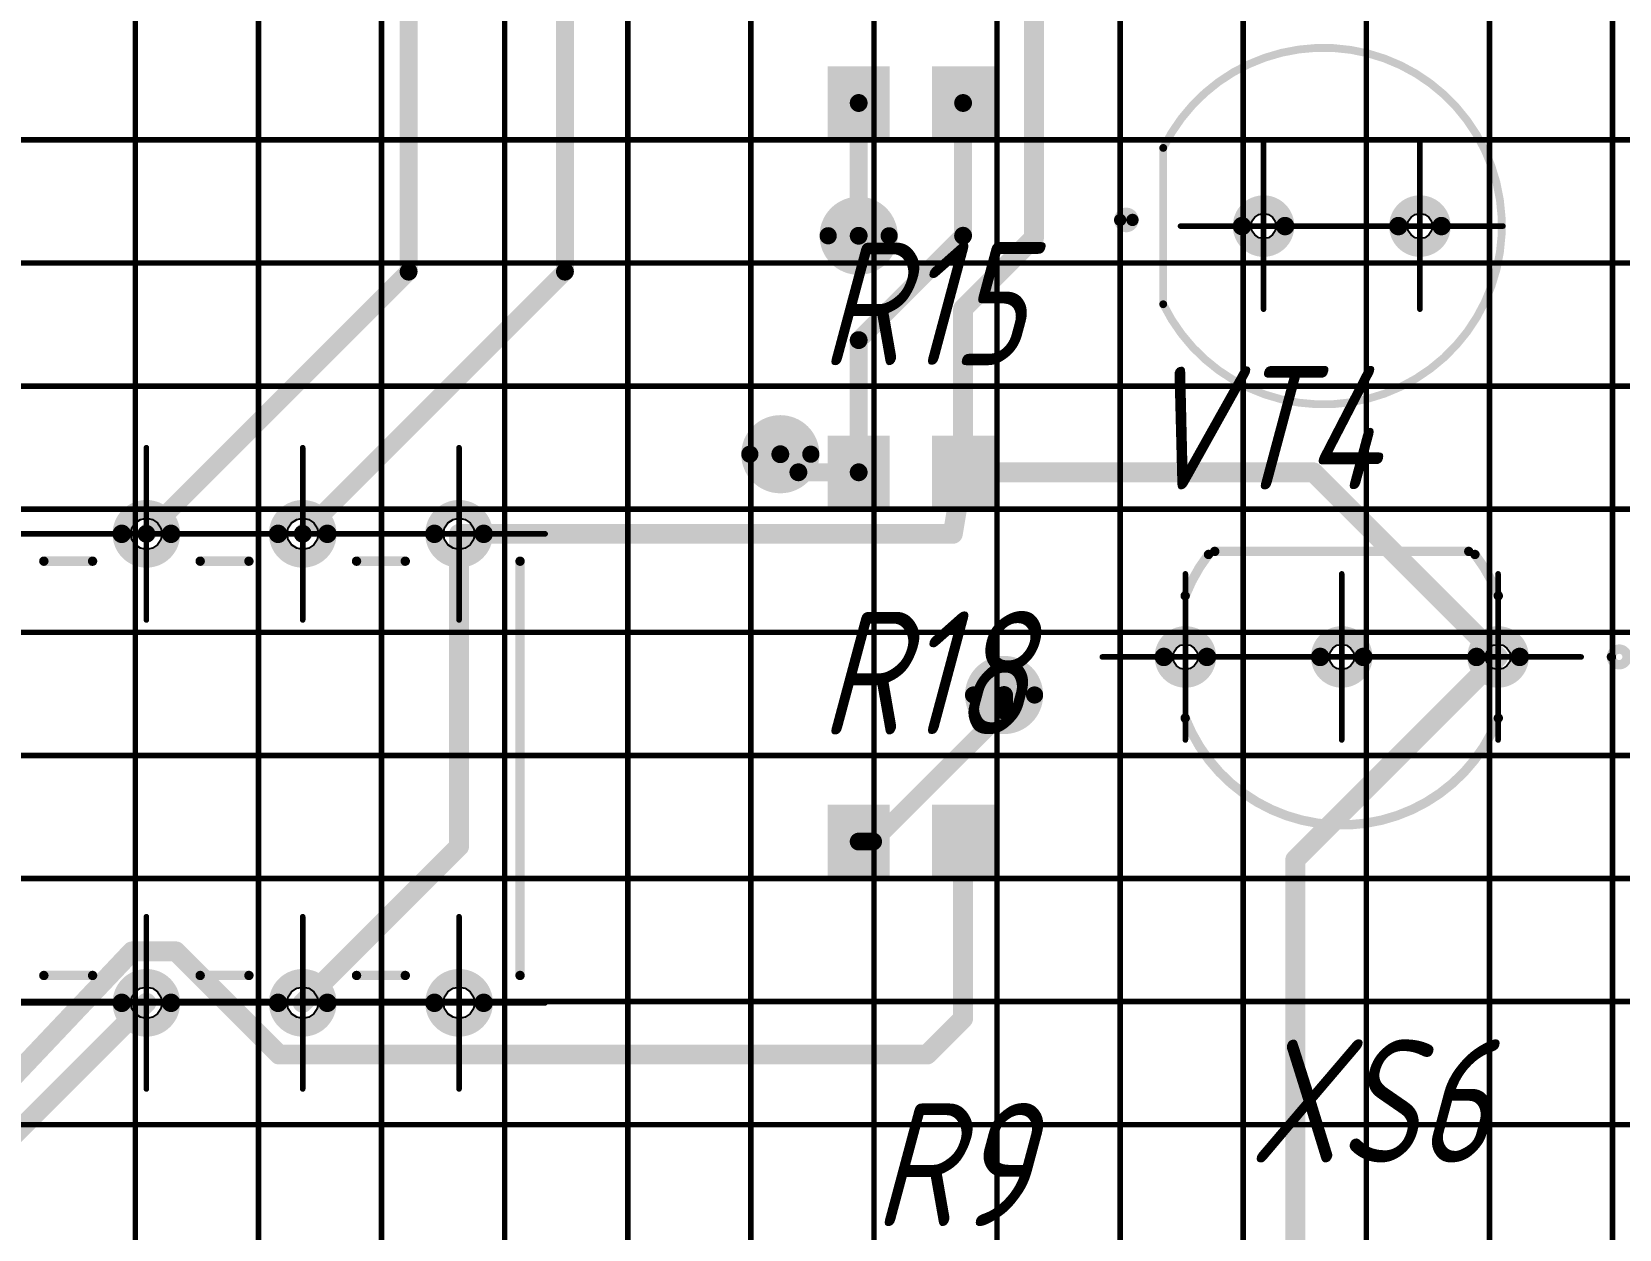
# Model space of a CAD drawing. Header units: millimetres. Extents: x 95 to 923, y 69 to 658.
# Drawn here: x 354.8 to 406.4, y 398.6 to 437.5 of the extents above; entities that cross this region are included whole.
import ezdxf

# ---------------------------------------------------------------- set-up
doc = ezdxf.new("R2010")
doc.units = ezdxf.units.MM
for name, color, linetype in [('Mechanical11', 56, 'Continuous'), ('Mechanical12', 56, 'Continuous'), ('Mechanical7', 56, 'Continuous'), ('Mechanical9', 56, 'Continuous')]:
    doc.layers.add(name, color=color, linetype=linetype)
doc.styles.add('GOST type A', font='', dxfattribs={"height": 0.2})
doc.styles.get('GOST type A').set_extended_font_data('GOST type A', italic=True)

msp = doc.modelspace()

# ---------------------------------------------------------------- hatches: boundary and pattern name
at = {"layer": 'Mechanical12'}
for points in [[(380.635, 434.028), (382.656, 434.028), (382.656, 436.416), (380.635, 436.416)], [(380.635, 434.028), (382.656, 434.028), (382.656, 436.416), (380.635, 436.416)], [(384.028, 434.028), (386.049, 434.028), (386.049, 436.416), (384.028, 436.416)], [(384.028, 434.028), (386.049, 434.028), (386.049, 436.416), (384.028, 436.416)], [(380.635, 422.028), (382.656, 422.028), (382.656, 424.416), (380.635, 424.416)], [(380.635, 422.028), (382.656, 422.028), (382.656, 424.416), (380.635, 424.416)], [(384.028, 422.028), (386.049, 422.028), (386.049, 424.416), (384.028, 424.416)], [(384.028, 422.028), (386.049, 422.028), (386.049, 424.416), (384.028, 424.416)], [(380.635, 410.028), (382.656, 410.028), (382.656, 412.416), (380.635, 412.416)], [(380.635, 410.028), (382.656, 410.028), (382.656, 412.416), (380.635, 412.416)], [(384.028, 410.028), (386.049, 410.028), (386.049, 412.416), (384.028, 412.416)], [(384.028, 410.028), (386.049, 410.028), (386.049, 412.416), (384.028, 412.416)]]:
    msp.add_hatch(color=7, dxfattribs=at).paths.add_polyline_path(points)

# ---------------------------------------------------------------- linework, layer by layer
at = {"layer": 'Mechanical11', "color": 7}
for p, q in [((394.802, 431.222), (394.802, 431.63)), ((394.802, 431.63), (394.958, 431.599)), ((394.958, 431.599), (395.09, 431.51)), ((395.09, 431.51), (395.179, 431.378)), ((395.179, 431.378), (395.21, 431.222)), ((399.882, 431.222), (399.882, 431.63)), ((399.882, 431.63), (400.038, 431.599)), ((400.038, 431.599), (400.17, 431.51)), ((400.17, 431.51), (400.259, 431.378)), ((400.259, 431.378), (400.29, 431.222)), ((394.425, 431.066), (394.394, 431.222)), ((394.394, 431.222), (394.802, 431.222)), ((394.514, 430.933), (394.425, 431.066)), ((394.646, 430.845), (394.514, 430.933)), ((394.802, 430.814), (394.646, 430.845)), ((395.21, 431.222), (394.802, 431.222)), ((394.802, 431.222), (394.802, 430.814)), ((394.802, 431.222), (395.21, 431.222)), ((394.802, 430.814), (394.802, 431.222)), ((394.958, 430.845), (394.802, 430.814)), ((395.09, 430.933), (394.958, 430.845)), ((395.179, 431.066), (395.09, 430.933)), ((395.21, 431.222), (395.179, 431.066)), ((399.505, 431.066), (399.474, 431.222)), ((399.474, 431.222), (399.882, 431.222)), ((399.594, 430.933), (399.505, 431.066)), ((399.726, 430.845), (399.594, 430.933)), ((399.882, 430.814), (399.726, 430.845)), ((400.29, 431.222), (399.882, 431.222)), ((399.882, 431.222), (399.882, 430.814)), ((399.882, 431.222), (400.29, 431.222)), ((399.882, 430.814), (399.882, 431.222)), ((400.038, 430.845), (399.882, 430.814)), ((400.17, 430.933), (400.038, 430.845)), ((400.259, 431.066), (400.17, 430.933)), ((400.29, 431.222), (400.259, 431.066)), ((358.031, 421.027), (357.992, 421.222)), ((357.992, 421.222), (358.502, 421.222)), ((358.141, 420.861), (358.031, 421.027)), ((358.502, 421.222), (358.502, 420.712)), ((358.502, 421.222), (359.012, 421.222)), ((358.502, 420.712), (358.502, 421.222)), ((358.973, 421.027), (358.862, 420.861)), ((359.012, 421.222), (358.973, 421.027)), ((363.111, 421.027), (363.072, 421.222)), ((363.072, 421.222), (363.582, 421.222)), ((363.221, 420.861), (363.111, 421.027)), ((363.582, 421.222), (363.582, 420.712)), ((363.582, 421.222), (364.092, 421.222)), ((363.582, 420.712), (363.582, 421.222)), ((364.053, 421.027), (363.942, 420.861)), ((364.092, 421.222), (364.053, 421.027)), ((368.191, 421.027), (368.152, 421.222)), ((368.152, 421.222), (368.662, 421.222)), ((368.301, 420.861), (368.191, 421.027)), ((368.662, 421.222), (368.662, 420.712)), ((368.662, 421.222), (369.172, 421.222)), ((368.662, 420.712), (368.662, 421.222)), ((369.133, 421.027), (369.022, 420.861)), ((369.172, 421.222), (369.133, 421.027)), ((358.307, 420.751), (358.141, 420.861)), ((358.502, 420.712), (358.307, 420.751)), ((358.697, 420.751), (358.502, 420.712)), ((358.862, 420.861), (358.697, 420.751)), ((363.387, 420.751), (363.221, 420.861)), ((363.582, 420.712), (363.387, 420.751)), ((363.777, 420.751), (363.582, 420.712)), ((363.942, 420.861), (363.777, 420.751)), ((368.467, 420.751), (368.301, 420.861)), ((368.662, 420.712), (368.467, 420.751)), ((368.857, 420.751), (368.662, 420.712)), ((369.022, 420.861), (368.857, 420.751)), ((392.262, 417.222), (392.262, 417.63)), ((392.262, 417.63), (392.418, 417.599)), ((392.418, 417.599), (392.55, 417.51)), ((392.55, 417.51), (392.639, 417.378)), ((392.639, 417.378), (392.67, 417.222)), ((397.342, 417.222), (397.342, 417.63)), ((397.342, 417.63), (397.498, 417.599)), ((397.498, 417.599), (397.63, 417.51)), ((397.63, 417.51), (397.719, 417.378)), ((397.719, 417.378), (397.75, 417.222)), ((402.422, 417.222), (402.422, 417.63)), ((402.422, 417.63), (402.578, 417.599)), ((402.578, 417.599), (402.71, 417.51)), ((402.71, 417.51), (402.799, 417.378)), ((402.799, 417.378), (402.83, 417.222)), ((391.885, 417.066), (391.854, 417.222)), ((391.854, 417.222), (392.262, 417.222)), ((391.974, 416.933), (391.885, 417.066)), ((392.106, 416.845), (391.974, 416.933)), ((392.262, 416.814), (392.106, 416.845)), ((392.67, 417.222), (392.262, 417.222)), ((392.262, 417.222), (392.262, 416.814)), ((392.262, 417.222), (392.67, 417.222)), ((392.262, 416.814), (392.262, 417.222)), ((392.418, 416.845), (392.262, 416.814)), ((392.55, 416.933), (392.418, 416.845)), ((392.639, 417.066), (392.55, 416.933)), ((392.67, 417.222), (392.639, 417.066)), ((396.965, 417.066), (396.934, 417.222)), ((396.934, 417.222), (397.342, 417.222)), ((397.054, 416.933), (396.965, 417.066)), ((397.186, 416.845), (397.054, 416.933)), ((397.342, 416.814), (397.186, 416.845)), ((397.75, 417.222), (397.342, 417.222)), ((397.342, 417.222), (397.342, 416.814)), ((397.342, 417.222), (397.75, 417.222)), ((397.342, 416.814), (397.342, 417.222)), ((397.498, 416.845), (397.342, 416.814)), ((397.63, 416.933), (397.498, 416.845)), ((397.719, 417.066), (397.63, 416.933)), ((397.75, 417.222), (397.719, 417.066)), ((402.045, 417.066), (402.014, 417.222)), ((402.014, 417.222), (402.422, 417.222)), ((402.134, 416.933), (402.045, 417.066)), ((402.266, 416.845), (402.134, 416.933)), ((402.422, 416.814), (402.266, 416.845)), ((402.83, 417.222), (402.422, 417.222)), ((402.422, 417.222), (402.422, 416.814)), ((402.422, 417.222), (402.83, 417.222)), ((402.422, 416.814), (402.422, 417.222)), ((402.578, 416.845), (402.422, 416.814)), ((402.71, 416.933), (402.578, 416.845)), ((402.799, 417.066), (402.71, 416.933)), ((402.83, 417.222), (402.799, 417.066)), ((358.031, 405.787), (357.992, 405.982)), ((357.992, 405.982), (358.502, 405.982)), ((358.502, 405.982), (358.502, 405.472)), ((358.502, 405.982), (359.012, 405.982)), ((358.502, 405.472), (358.502, 405.982)), ((359.012, 405.982), (358.973, 405.787)), ((363.111, 405.787), (363.072, 405.982)), ((363.072, 405.982), (363.582, 405.982)), ((363.582, 405.982), (363.582, 405.472)), ((363.582, 405.982), (364.092, 405.982)), ((363.582, 405.472), (363.582, 405.982)), ((364.092, 405.982), (364.053, 405.787)), ((368.191, 405.787), (368.152, 405.982)), ((368.152, 405.982), (368.662, 405.982)), ((368.662, 405.982), (368.662, 405.472)), ((368.662, 405.982), (369.172, 405.982)), ((368.662, 405.472), (368.662, 405.982)), ((369.172, 405.982), (369.133, 405.787)), ((358.141, 405.621), (358.031, 405.787)), ((358.307, 405.511), (358.141, 405.621)), ((358.502, 405.472), (358.307, 405.511)), ((358.697, 405.511), (358.502, 405.472)), ((358.862, 405.621), (358.697, 405.511)), ((358.973, 405.787), (358.862, 405.621)), ((363.221, 405.621), (363.111, 405.787)), ((363.387, 405.511), (363.221, 405.621)), ((363.582, 405.472), (363.387, 405.511)), ((363.777, 405.511), (363.582, 405.472)), ((363.942, 405.621), (363.777, 405.511)), ((364.053, 405.787), (363.942, 405.621)), ((368.301, 405.621), (368.191, 405.787)), ((368.467, 405.511), (368.301, 405.621)), ((368.662, 405.472), (368.467, 405.511)), ((368.857, 405.511), (368.662, 405.472)), ((369.022, 405.621), (368.857, 405.511)), ((369.133, 405.787), (369.022, 405.621))]:
    msp.add_line(p, q, dxfattribs=at)
for points, const_width in [([(382.001, 430.908, 1), (381.29, 430.908, 1)], 0.711), ([(381.112, 430.908, 1), (381.468, 430.908, 1)], 0.356), ([(381.824, 430.908, 1), (382.179, 430.908, 1)], 0.356), ([(379.456, 423.809, 1), (378.745, 423.809, 1)], 0.711), ([(378.567, 423.809, 1), (378.923, 423.809, 1)], 0.356), ([(379.278, 423.809, 1), (379.634, 423.809, 1)], 0.356), ([(386.726, 415.985, 1), (386.015, 415.985, 1)], 0.711), ([(385.837, 415.985, 1), (386.193, 415.985, 1)], 0.356), ([(386.549, 415.985, 1), (386.904, 415.985, 1)], 0.356)]:
    msp.add_lwpolyline(points, format="xyb", close=True, dxfattribs=dict(at, const_width=const_width))
at = {"layer": 'Mechanical12', "color": 7}
for p, q in [((394.394, 431.222), (394.425, 431.378)), ((394.425, 431.378), (394.514, 431.51)), ((394.514, 431.51), (394.646, 431.599)), ((394.646, 431.599), (394.802, 431.63)), ((394.802, 431.63), (394.802, 431.222)), ((399.474, 431.222), (399.505, 431.378)), ((399.505, 431.378), (399.594, 431.51)), ((399.594, 431.51), (399.726, 431.599)), ((399.726, 431.599), (399.882, 431.63)), ((399.882, 431.63), (399.882, 431.222)), ((394.802, 431.222), (394.394, 431.222)), ((399.882, 431.222), (399.474, 431.222)), ((358.031, 421.417), (358.141, 421.582)), ((358.141, 421.582), (358.307, 421.693)), ((358.307, 421.693), (358.502, 421.732)), ((358.502, 421.222), (358.502, 421.732)), ((358.502, 421.732), (358.697, 421.693)), ((358.502, 421.732), (358.502, 421.222)), ((358.697, 421.693), (358.862, 421.582)), ((358.862, 421.582), (358.973, 421.417)), ((363.111, 421.417), (363.221, 421.582)), ((363.221, 421.582), (363.387, 421.693)), ((363.387, 421.693), (363.582, 421.732)), ((363.582, 421.222), (363.582, 421.732)), ((363.582, 421.732), (363.777, 421.693)), ((363.582, 421.732), (363.582, 421.222)), ((363.777, 421.693), (363.942, 421.582)), ((363.942, 421.582), (364.053, 421.417)), ((368.191, 421.417), (368.301, 421.582)), ((368.301, 421.582), (368.467, 421.693)), ((368.467, 421.693), (368.662, 421.732)), ((368.662, 421.222), (368.662, 421.732)), ((368.662, 421.732), (368.857, 421.693)), ((368.662, 421.732), (368.662, 421.222)), ((368.857, 421.693), (369.022, 421.582)), ((369.022, 421.582), (369.133, 421.417)), ((357.992, 421.222), (358.031, 421.417)), ((358.502, 421.222), (357.992, 421.222)), ((359.012, 421.222), (358.502, 421.222)), ((358.973, 421.417), (359.012, 421.222)), ((363.072, 421.222), (363.111, 421.417)), ((363.582, 421.222), (363.072, 421.222)), ((364.092, 421.222), (363.582, 421.222)), ((364.053, 421.417), (364.092, 421.222)), ((368.152, 421.222), (368.191, 421.417)), ((368.662, 421.222), (368.152, 421.222)), ((369.172, 421.222), (368.662, 421.222)), ((369.133, 421.417), (369.172, 421.222)), ((391.854, 417.222), (391.885, 417.378)), ((391.885, 417.378), (391.974, 417.51)), ((391.974, 417.51), (392.106, 417.599)), ((392.106, 417.599), (392.262, 417.63)), ((392.262, 417.63), (392.262, 417.222)), ((396.934, 417.222), (396.965, 417.378)), ((396.965, 417.378), (397.054, 417.51)), ((397.054, 417.51), (397.186, 417.599)), ((397.186, 417.599), (397.342, 417.63)), ((397.342, 417.63), (397.342, 417.222)), ((402.014, 417.222), (402.045, 417.378)), ((402.045, 417.378), (402.134, 417.51)), ((402.134, 417.51), (402.266, 417.599)), ((402.266, 417.599), (402.422, 417.63)), ((402.422, 417.63), (402.422, 417.222)), ((392.262, 417.222), (391.854, 417.222)), ((397.342, 417.222), (396.934, 417.222)), ((402.422, 417.222), (402.014, 417.222)), ((358.307, 406.453), (358.502, 406.492)), ((358.502, 405.982), (358.502, 406.492)), ((358.502, 406.492), (358.697, 406.453)), ((358.502, 406.492), (358.502, 405.982)), ((363.387, 406.453), (363.582, 406.492)), ((363.582, 405.982), (363.582, 406.492)), ((363.582, 406.492), (363.777, 406.453)), ((363.582, 406.492), (363.582, 405.982)), ((368.467, 406.453), (368.662, 406.492)), ((368.662, 405.982), (368.662, 406.492)), ((368.662, 406.492), (368.857, 406.453)), ((368.662, 406.492), (368.662, 405.982)), ((357.992, 405.982), (358.031, 406.177)), ((358.502, 405.982), (357.992, 405.982)), ((358.031, 406.177), (358.141, 406.342)), ((358.141, 406.342), (358.307, 406.453)), ((359.012, 405.982), (358.502, 405.982)), ((358.697, 406.453), (358.862, 406.342)), ((358.862, 406.342), (358.973, 406.177)), ((358.973, 406.177), (359.012, 405.982)), ((363.072, 405.982), (363.111, 406.177)), ((363.582, 405.982), (363.072, 405.982)), ((363.111, 406.177), (363.221, 406.342)), ((363.221, 406.342), (363.387, 406.453)), ((364.092, 405.982), (363.582, 405.982)), ((363.777, 406.453), (363.942, 406.342)), ((363.942, 406.342), (364.053, 406.177)), ((364.053, 406.177), (364.092, 405.982)), ((368.152, 405.982), (368.191, 406.177)), ((368.662, 405.982), (368.152, 405.982)), ((368.191, 406.177), (368.301, 406.342)), ((368.301, 406.342), (368.467, 406.453)), ((369.172, 405.982), (368.662, 405.982)), ((368.857, 406.453), (369.022, 406.342)), ((369.022, 406.342), (369.133, 406.177)), ((369.133, 406.177), (369.172, 405.982))]:
    msp.add_line(p, q, dxfattribs=at)
for points, const_width in [([(367.022, 429.742), (367.022, 452.302)], 0.58), ([(372.102, 429.742), (372.102, 452.302)], 0.58), ([(387.342, 430.837), (387.342, 452.302)], 0.646), ([(381.646, 430.908), (381.646, 435.222)], 0.58), ([(385.038, 430.909), (385.038, 435.222)], 0.58), ([(391.542, 428.682), (391.542, 433.762)], 0.254), ([(381.646, 427.517), (385.038, 430.909)], 0.58), ([(385.038, 428.533), (387.342, 430.837)], 0.646), ([(358.502, 421.222), (367.022, 429.742)], 0.58), ([(363.582, 421.222), (372.102, 429.742)], 0.58), ([(385.038, 423.222), (385.038, 428.533)], 0.646), ([(381.646, 423.222), (381.646, 427.517)], 0.58), ([(379.1, 423.809), (379.687, 423.222)], 0.58), ([(379.687, 423.222), (381.646, 423.222)], 0.58), ([(384.706, 421.222), (385.038, 423.222)], 0.646), ([(385.038, 423.222), (396.422, 423.222)], 0.646), ([(396.422, 423.222), (402.422, 417.222)], 0.646), ([(368.662, 411.062), (368.662, 421.222)], 0.646), ([(368.662, 421.222), (384.706, 421.222)], 0.646), ([(355.17, 420.333), (356.754, 420.333)], 0.305), ([(360.25, 420.333), (361.834, 420.333)], 0.305), ([(365.33, 420.333), (366.914, 420.333)], 0.305), ([(370.643, 406.871), (370.643, 420.333)], 0.305), ([(393.215, 420.651), (401.469, 420.651)], 0.305), ([(395.831, 410.631), (402.422, 417.222)], 0.646), ([(386.371, 415.477), (386.371, 415.985)], 0.58), ([(382.115, 411.222), (386.371, 415.477)], 0.58), ([(363.582, 405.982), (368.662, 411.062)], 0.646), ([(381.646, 411.222), (382.115, 411.222)], 0.58), ([(385.038, 405.47), (385.038, 411.222)], 0.646), ([(395.831, 390.082), (395.831, 410.631)], 0.646), ([(345.361, 394.257), (358.036, 407.654)], 0.646), ([(358.036, 407.654), (359.458, 407.654)], 0.646), ([(359.458, 407.654), (362.811, 404.301)], 0.646), ([(355.17, 406.871), (356.754, 406.871)], 0.305), ([(360.25, 406.871), (361.834, 406.871)], 0.305), ([(365.33, 406.871), (366.914, 406.871)], 0.305), ([(353.342, 400.822), (358.502, 405.982)], 0.646), ([(383.87, 404.301), (385.038, 405.47)], 0.646), ([(362.811, 404.301), (383.87, 404.301)], 0.646)]:
    msp.add_lwpolyline(points, dxfattribs=dict(at, const_width=const_width))
for points, const_width in [([(391.542, 433.762, -4.331476), (391.542, 428.682)], 0.254), ([(392.255, 419.208, -0.070993), (393.014, 420.552)], 0.305), ([(401.67, 420.552, -0.070993), (402.429, 419.208)], 0.305), ([(402.429, 415.236, -0.683065), (392.255, 415.236)], 0.305)]:
    msp.add_lwpolyline(points, format="xyb", dxfattribs=dict(at, const_width=const_width))
for points, const_width in [([(381.501, 435.222, 1), (381.791, 435.222, 1)], 0.29), ([(384.893, 435.222, 1), (385.183, 435.222, 1)], 0.29), ([(391.478, 433.762, 1), (391.605, 433.762, 1)], 0.127), ([(391.478, 433.762, 1), (391.605, 433.762, 1)], 0.127), ([(382.636, 430.908, 1), (380.655, 430.908, 1)], 0.559), ([(390.542, 431.422, 1), (390.142, 431.422, 1)], 0.4), ([(395.502, 431.222, 1), (394.102, 431.222, 1)], 0.6), ([(395.502, 431.222, 1), (394.102, 431.222, 1)], 0.6), ([(400.582, 431.222, 1), (399.182, 431.222, 1)], 0.6), ([(400.582, 431.222, 1), (399.182, 431.222, 1)], 0.6), ([(390.042, 431.422, 1), (390.242, 431.422, 1)], 0.2), ([(390.442, 431.422, 1), (390.642, 431.422, 1)], 0.2), ([(393.952, 431.222, 1), (394.252, 431.222, 1)], 0.3), ([(393.952, 431.222, 1), (394.252, 431.222, 1)], 0.3), ([(395.352, 431.222, 1), (395.652, 431.222, 1)], 0.3), ([(395.352, 431.222, 1), (395.652, 431.222, 1)], 0.3), ([(399.032, 431.222, 1), (399.332, 431.222, 1)], 0.3), ([(399.032, 431.222, 1), (399.332, 431.222, 1)], 0.3), ([(400.432, 431.222, 1), (400.732, 431.222, 1)], 0.3), ([(400.432, 431.222, 1), (400.732, 431.222, 1)], 0.3), ([(380.515, 430.908, 1), (380.795, 430.908, 1)], 0.279), ([(381.501, 430.908, 1), (381.791, 430.908, 1)], 0.29), ([(382.497, 430.908, 1), (382.776, 430.908, 1)], 0.279), ([(384.893, 430.909, 1), (385.183, 430.909, 1)], 0.29), ([(384.893, 430.909, 1), (385.183, 430.909, 1)], 0.29), ([(387.18, 430.837, 1), (387.503, 430.837, 1)], 0.323), ([(387.18, 430.837, 1), (387.503, 430.837, 1)], 0.323), ([(366.877, 429.742, 1), (367.167, 429.742, 1)], 0.29), ([(366.877, 429.742, 1), (367.167, 429.742, 1)], 0.29), ([(371.957, 429.742, 1), (372.247, 429.742, 1)], 0.29), ([(371.957, 429.742, 1), (372.247, 429.742, 1)], 0.29), ([(384.877, 428.533, 1), (385.2, 428.533, 1)], 0.323), ([(384.877, 428.533, 1), (385.2, 428.533, 1)], 0.323), ([(391.478, 428.682, 1), (391.605, 428.682, 1)], 0.127), ([(391.478, 428.682, 1), (391.605, 428.682, 1)], 0.127), ([(381.501, 427.517, 1), (381.791, 427.517, 1)], 0.29), ([(381.501, 427.517, 1), (381.791, 427.517, 1)], 0.29), ([(380.091, 423.809, 1), (378.11, 423.809, 1)], 0.559), ([(377.97, 423.809, 1), (378.25, 423.809, 1)], 0.279), ([(378.955, 423.809, 1), (379.245, 423.809, 1)], 0.29), ([(379.951, 423.809, 1), (380.231, 423.809, 1)], 0.279), ([(379.542, 423.222, 1), (379.832, 423.222, 1)], 0.29), ([(379.542, 423.222, 1), (379.832, 423.222, 1)], 0.29), ([(381.501, 423.222, 1), (381.791, 423.222, 1)], 0.29), ([(381.501, 423.222, 1), (381.791, 423.222, 1)], 0.29), ([(384.877, 423.222, 1), (385.2, 423.222, 1)], 0.323), ([(384.877, 423.222, 1), (385.2, 423.222, 1)], 0.323), ([(384.877, 423.222, 1), (385.2, 423.222, 1)], 0.323), ([(396.26, 423.222, 1), (396.583, 423.222, 1)], 0.323), ([(396.26, 423.222, 1), (396.583, 423.222, 1)], 0.323), ([(359.302, 421.222, 1), (357.702, 421.222, 1)], 0.6), ([(359.302, 421.222, 1), (357.702, 421.222, 1)], 0.6), ([(364.382, 421.222, 1), (362.782, 421.222, 1)], 0.6), ([(364.382, 421.222, 1), (362.782, 421.222, 1)], 0.6), ([(369.462, 421.222, 1), (367.862, 421.222, 1)], 0.6), ([(369.462, 421.222, 1), (367.862, 421.222, 1)], 0.6), ([(357.552, 421.222, 1), (357.852, 421.222, 1)], 0.3), ([(357.552, 421.222, 1), (357.852, 421.222, 1)], 0.3), ([(358.357, 421.222, 1), (358.647, 421.222, 1)], 0.29), ([(359.152, 421.222, 1), (359.452, 421.222, 1)], 0.3), ([(359.152, 421.222, 1), (359.452, 421.222, 1)], 0.3), ([(362.632, 421.222, 1), (362.932, 421.222, 1)], 0.3), ([(362.632, 421.222, 1), (362.932, 421.222, 1)], 0.3), ([(363.437, 421.222, 1), (363.727, 421.222, 1)], 0.29), ([(364.232, 421.222, 1), (364.532, 421.222, 1)], 0.3), ([(364.232, 421.222, 1), (364.532, 421.222, 1)], 0.3), ([(367.712, 421.222, 1), (368.012, 421.222, 1)], 0.3), ([(367.712, 421.222, 1), (368.012, 421.222, 1)], 0.3), ([(368.5, 421.222, 1), (368.823, 421.222, 1)], 0.323), ([(368.5, 421.222, 1), (368.823, 421.222, 1)], 0.323), ([(369.312, 421.222, 1), (369.612, 421.222, 1)], 0.3), ([(369.312, 421.222, 1), (369.612, 421.222, 1)], 0.3), ([(384.544, 421.222, 1), (384.867, 421.222, 1)], 0.323), ([(384.544, 421.222, 1), (384.867, 421.222, 1)], 0.323), ([(355.094, 420.333, 1), (355.246, 420.333, 1)], 0.152), ([(356.678, 420.333, 1), (356.83, 420.333, 1)], 0.152), ([(360.174, 420.333, 1), (360.326, 420.333, 1)], 0.152), ([(361.758, 420.333, 1), (361.91, 420.333, 1)], 0.152), ([(365.254, 420.333, 1), (365.406, 420.333, 1)], 0.152), ([(366.838, 420.333, 1), (366.99, 420.333, 1)], 0.152), ([(370.567, 420.333, 1), (370.719, 420.333, 1)], 0.152), ([(392.937, 420.552, 1), (393.09, 420.552, 1)], 0.152), ([(393.139, 420.651, 1), (393.291, 420.651, 1)], 0.152), ([(401.393, 420.651, 1), (401.545, 420.651, 1)], 0.152), ([(401.594, 420.552, 1), (401.746, 420.552, 1)], 0.152), ([(392.179, 419.208, 1), (392.331, 419.208, 1)], 0.152), ([(402.353, 419.208, 1), (402.505, 419.208, 1)], 0.152), ([(392.962, 417.222, 1), (391.562, 417.222, 1)], 0.6), ([(392.962, 417.222, 1), (391.562, 417.222, 1)], 0.6), ([(398.042, 417.222, 1), (396.642, 417.222, 1)], 0.6), ([(398.042, 417.222, 1), (396.642, 417.222, 1)], 0.6), ([(403.122, 417.222, 1), (401.722, 417.222, 1)], 0.6), ([(403.122, 417.222, 1), (401.722, 417.222, 1)], 0.6), ([(391.412, 417.222, 1), (391.712, 417.222, 1)], 0.3), ([(391.412, 417.222, 1), (391.712, 417.222, 1)], 0.3), ([(392.812, 417.222, 1), (393.112, 417.222, 1)], 0.3), ([(392.812, 417.222, 1), (393.112, 417.222, 1)], 0.3), ([(396.492, 417.222, 1), (396.792, 417.222, 1)], 0.3), ([(396.492, 417.222, 1), (396.792, 417.222, 1)], 0.3), ([(397.892, 417.222, 1), (398.192, 417.222, 1)], 0.3), ([(397.892, 417.222, 1), (398.192, 417.222, 1)], 0.3), ([(401.572, 417.222, 1), (401.872, 417.222, 1)], 0.3), ([(401.572, 417.222, 1), (401.872, 417.222, 1)], 0.3), ([(402.26, 417.222, 1), (402.583, 417.222, 1)], 0.323), ([(402.26, 417.222, 1), (402.583, 417.222, 1)], 0.323), ([(402.972, 417.222, 1), (403.272, 417.222, 1)], 0.3), ([(402.972, 417.222, 1), (403.272, 417.222, 1)], 0.3), ([(406.613, 417.222, 1), (406.105, 417.222, 1)], 0.305), ([(406.029, 417.222, 1), (406.181, 417.222, 1)], 0.152), ([(387.361, 415.985, 1), (385.38, 415.985, 1)], 0.559), ([(386.226, 415.985, 1), (386.516, 415.985, 1)], 0.29), ([(385.24, 415.985, 1), (385.52, 415.985, 1)], 0.279), ([(386.226, 415.477, 1), (386.516, 415.477, 1)], 0.29), ([(386.226, 415.477, 1), (386.516, 415.477, 1)], 0.29), ([(387.222, 415.985, 1), (387.501, 415.985, 1)], 0.279), ([(392.179, 415.236, 1), (392.331, 415.236, 1)], 0.152), ([(402.353, 415.236, 1), (402.505, 415.236, 1)], 0.152), ([(368.5, 411.062, 1), (368.823, 411.062, 1)], 0.323), ([(368.5, 411.062, 1), (368.823, 411.062, 1)], 0.323), ([(381.501, 411.222, 1), (381.791, 411.222, 1)], 0.29), ([(381.97, 411.222, 1), (382.26, 411.222, 1)], 0.29), ([(381.97, 411.222, 1), (382.26, 411.222, 1)], 0.29), ([(384.877, 411.222, 1), (385.2, 411.222, 1)], 0.323), ([(395.67, 410.631, 1), (395.993, 410.631, 1)], 0.323), ([(395.67, 410.631, 1), (395.993, 410.631, 1)], 0.323), ([(357.874, 407.654, 1), (358.197, 407.654, 1)], 0.323), ([(357.874, 407.654, 1), (358.197, 407.654, 1)], 0.323), ([(359.297, 407.654, 1), (359.62, 407.654, 1)], 0.323), ([(359.297, 407.654, 1), (359.62, 407.654, 1)], 0.323), ([(355.094, 406.871, 1), (355.246, 406.871, 1)], 0.152), ([(356.678, 406.871, 1), (356.83, 406.871, 1)], 0.152), ([(359.302, 405.982, 1), (357.702, 405.982, 1)], 0.6), ([(359.302, 405.982, 1), (357.702, 405.982, 1)], 0.6), ([(360.174, 406.871, 1), (360.326, 406.871, 1)], 0.152), ([(361.758, 406.871, 1), (361.91, 406.871, 1)], 0.152), ([(364.382, 405.982, 1), (362.782, 405.982, 1)], 0.6), ([(364.382, 405.982, 1), (362.782, 405.982, 1)], 0.6), ([(365.254, 406.871, 1), (365.406, 406.871, 1)], 0.152), ([(366.838, 406.871, 1), (366.99, 406.871, 1)], 0.152), ([(369.462, 405.982, 1), (367.862, 405.982, 1)], 0.6), ([(369.462, 405.982, 1), (367.862, 405.982, 1)], 0.6), ([(370.567, 406.871, 1), (370.719, 406.871, 1)], 0.152), ([(357.552, 405.982, 1), (357.852, 405.982, 1)], 0.3), ([(357.552, 405.982, 1), (357.852, 405.982, 1)], 0.3), ([(358.34, 405.982, 1), (358.663, 405.982, 1)], 0.323), ([(359.152, 405.982, 1), (359.452, 405.982, 1)], 0.3), ([(359.152, 405.982, 1), (359.452, 405.982, 1)], 0.3), ([(362.632, 405.982, 1), (362.932, 405.982, 1)], 0.3), ([(362.632, 405.982, 1), (362.932, 405.982, 1)], 0.3), ([(363.42, 405.982, 1), (363.743, 405.982, 1)], 0.323), ([(364.232, 405.982, 1), (364.532, 405.982, 1)], 0.3), ([(364.232, 405.982, 1), (364.532, 405.982, 1)], 0.3), ([(367.712, 405.982, 1), (368.012, 405.982, 1)], 0.3), ([(367.712, 405.982, 1), (368.012, 405.982, 1)], 0.3), ([(369.312, 405.982, 1), (369.612, 405.982, 1)], 0.3), ([(369.312, 405.982, 1), (369.612, 405.982, 1)], 0.3), ([(384.877, 405.47, 1), (385.2, 405.47, 1)], 0.323), ([(384.877, 405.47, 1), (385.2, 405.47, 1)], 0.323), ([(362.65, 404.301, 1), (362.973, 404.301, 1)], 0.323), ([(362.65, 404.301, 1), (362.973, 404.301, 1)], 0.323), ([(383.708, 404.301, 1), (384.031, 404.301, 1)], 0.323), ([(383.708, 404.301, 1), (384.031, 404.301, 1)], 0.323)]:
    msp.add_lwpolyline(points, format="xyb", close=True, dxfattribs=dict(at, const_width=const_width))
at = {"layer": 'Mechanical7', "color": 7, "const_width": 0.18}
for points in [[(394.802, 428.522), (394.802, 433.922)], [(399.882, 428.522), (399.882, 433.922)], [(394.802, 428.822), (394.802, 433.622)], [(399.882, 428.822), (399.882, 433.622)], [(392.102, 431.222), (397.502, 431.222)], [(392.402, 431.222), (397.202, 431.222)], [(397.182, 431.222), (402.582, 431.222)], [(397.482, 431.222), (402.282, 431.222)], [(358.502, 418.422), (358.502, 424.022)], [(363.582, 418.422), (363.582, 424.022)], [(368.662, 418.422), (368.662, 424.022)], [(358.502, 418.722), (358.502, 423.722)], [(363.582, 418.722), (363.582, 423.722)], [(368.662, 418.722), (368.662, 423.722)], [(350.622, 421.222), (356.222, 421.222)], [(350.922, 421.222), (355.922, 421.222)], [(355.702, 421.222), (361.302, 421.222)], [(356.002, 421.222), (361.002, 421.222)], [(360.782, 421.222), (366.382, 421.222)], [(361.082, 421.222), (366.082, 421.222)], [(365.862, 421.222), (371.462, 421.222)], [(366.162, 421.222), (371.162, 421.222)], [(392.262, 414.522), (392.262, 419.922)], [(397.342, 414.522), (397.342, 419.922)], [(402.422, 414.522), (402.422, 419.922)], [(392.262, 414.822), (392.262, 419.622)], [(397.342, 414.822), (397.342, 419.622)], [(402.422, 414.822), (402.422, 419.622)], [(389.562, 417.222), (394.962, 417.222)], [(389.862, 417.222), (394.662, 417.222)], [(394.642, 417.222), (400.042, 417.222)], [(394.942, 417.222), (399.742, 417.222)], [(399.722, 417.222), (405.122, 417.222)], [(400.022, 417.222), (404.822, 417.222)], [(358.502, 403.182), (358.502, 408.782)], [(358.502, 403.482), (358.502, 408.482)], [(363.582, 403.182), (363.582, 408.782)], [(363.582, 403.482), (363.582, 408.482)], [(368.662, 403.182), (368.662, 408.782)], [(368.662, 403.482), (368.662, 408.482)], [(350.622, 405.982), (356.222, 405.982)], [(350.922, 405.982), (355.922, 405.982)], [(355.702, 405.982), (361.302, 405.982)], [(356.002, 405.982), (361.002, 405.982)], [(360.782, 405.982), (366.382, 405.982)], [(361.082, 405.982), (366.082, 405.982)], [(365.862, 405.982), (371.462, 405.982)], [(366.162, 405.982), (371.162, 405.982)]]:
    msp.add_lwpolyline(points, dxfattribs=at)
at = {"layer": 'Mechanical7', "color": 7, "const_width": 0.09}
for points in [[(394.757, 433.922, 1), (394.847, 433.922, 1)], [(399.837, 433.922, 1), (399.927, 433.922, 1)], [(394.757, 433.622, 1), (394.847, 433.622, 1)], [(399.837, 433.622, 1), (399.927, 433.622, 1)], [(392.057, 431.222, 1), (392.147, 431.222, 1)], [(392.357, 431.222, 1), (392.447, 431.222, 1)], [(397.137, 431.222, 1), (397.227, 431.222, 1)], [(397.157, 431.222, 1), (397.247, 431.222, 1)], [(397.437, 431.222, 1), (397.527, 431.222, 1)], [(397.457, 431.222, 1), (397.547, 431.222, 1)], [(402.237, 431.222, 1), (402.327, 431.222, 1)], [(402.537, 431.222, 1), (402.627, 431.222, 1)], [(394.757, 428.822, 1), (394.847, 428.822, 1)], [(399.837, 428.822, 1), (399.927, 428.822, 1)], [(394.757, 428.522, 1), (394.847, 428.522, 1)], [(399.837, 428.522, 1), (399.927, 428.522, 1)], [(358.457, 424.022, 1), (358.547, 424.022, 1)], [(363.537, 424.022, 1), (363.627, 424.022, 1)], [(368.617, 424.022, 1), (368.707, 424.022, 1)], [(358.457, 423.722, 1), (358.547, 423.722, 1)], [(363.537, 423.722, 1), (363.627, 423.722, 1)], [(368.617, 423.722, 1), (368.707, 423.722, 1)], [(355.657, 421.222, 1), (355.747, 421.222, 1)], [(355.877, 421.222, 1), (355.967, 421.222, 1)], [(355.957, 421.222, 1), (356.047, 421.222, 1)], [(356.177, 421.222, 1), (356.267, 421.222, 1)], [(360.737, 421.222, 1), (360.827, 421.222, 1)], [(360.957, 421.222, 1), (361.047, 421.222, 1)], [(361.037, 421.222, 1), (361.127, 421.222, 1)], [(361.257, 421.222, 1), (361.347, 421.222, 1)], [(365.817, 421.222, 1), (365.907, 421.222, 1)], [(366.037, 421.222, 1), (366.127, 421.222, 1)], [(366.117, 421.222, 1), (366.207, 421.222, 1)], [(366.337, 421.222, 1), (366.427, 421.222, 1)], [(371.117, 421.222, 1), (371.207, 421.222, 1)], [(371.417, 421.222, 1), (371.507, 421.222, 1)], [(392.217, 419.922, 1), (392.307, 419.922, 1)], [(397.297, 419.922, 1), (397.387, 419.922, 1)], [(402.377, 419.922, 1), (402.467, 419.922, 1)], [(392.217, 419.622, 1), (392.307, 419.622, 1)], [(397.297, 419.622, 1), (397.387, 419.622, 1)], [(402.377, 419.622, 1), (402.467, 419.622, 1)], [(358.457, 418.722, 1), (358.547, 418.722, 1)], [(358.457, 418.422, 1), (358.547, 418.422, 1)], [(363.537, 418.722, 1), (363.627, 418.722, 1)], [(363.537, 418.422, 1), (363.627, 418.422, 1)], [(368.617, 418.722, 1), (368.707, 418.722, 1)], [(368.617, 418.422, 1), (368.707, 418.422, 1)], [(389.517, 417.222, 1), (389.607, 417.222, 1)], [(389.817, 417.222, 1), (389.907, 417.222, 1)], [(394.597, 417.222, 1), (394.687, 417.222, 1)], [(394.617, 417.222, 1), (394.707, 417.222, 1)], [(394.897, 417.222, 1), (394.987, 417.222, 1)], [(394.917, 417.222, 1), (395.007, 417.222, 1)], [(399.677, 417.222, 1), (399.767, 417.222, 1)], [(399.697, 417.222, 1), (399.787, 417.222, 1)], [(399.977, 417.222, 1), (400.067, 417.222, 1)], [(399.997, 417.222, 1), (400.087, 417.222, 1)], [(404.777, 417.222, 1), (404.867, 417.222, 1)], [(405.077, 417.222, 1), (405.167, 417.222, 1)], [(392.217, 414.822, 1), (392.307, 414.822, 1)], [(397.297, 414.822, 1), (397.387, 414.822, 1)], [(402.377, 414.822, 1), (402.467, 414.822, 1)], [(392.217, 414.522, 1), (392.307, 414.522, 1)], [(397.297, 414.522, 1), (397.387, 414.522, 1)], [(402.377, 414.522, 1), (402.467, 414.522, 1)], [(358.457, 408.782, 1), (358.547, 408.782, 1)], [(358.457, 408.482, 1), (358.547, 408.482, 1)], [(363.537, 408.782, 1), (363.627, 408.782, 1)], [(363.537, 408.482, 1), (363.627, 408.482, 1)], [(368.617, 408.782, 1), (368.707, 408.782, 1)], [(368.617, 408.482, 1), (368.707, 408.482, 1)], [(355.657, 405.982, 1), (355.747, 405.982, 1)], [(355.877, 405.982, 1), (355.967, 405.982, 1)], [(355.957, 405.982, 1), (356.047, 405.982, 1)], [(356.177, 405.982, 1), (356.267, 405.982, 1)], [(360.737, 405.982, 1), (360.827, 405.982, 1)], [(360.957, 405.982, 1), (361.047, 405.982, 1)], [(361.037, 405.982, 1), (361.127, 405.982, 1)], [(361.257, 405.982, 1), (361.347, 405.982, 1)], [(365.817, 405.982, 1), (365.907, 405.982, 1)], [(366.037, 405.982, 1), (366.127, 405.982, 1)], [(366.117, 405.982, 1), (366.207, 405.982, 1)], [(366.337, 405.982, 1), (366.427, 405.982, 1)], [(371.117, 405.982, 1), (371.207, 405.982, 1)], [(371.417, 405.982, 1), (371.507, 405.982, 1)], [(358.457, 403.482, 1), (358.547, 403.482, 1)], [(363.537, 403.482, 1), (363.627, 403.482, 1)], [(368.617, 403.482, 1), (368.707, 403.482, 1)], [(358.457, 403.182, 1), (358.547, 403.182, 1)], [(363.537, 403.182, 1), (363.627, 403.182, 1)], [(368.617, 403.182, 1), (368.707, 403.182, 1)]]:
    msp.add_lwpolyline(points, format="xyb", close=True, dxfattribs=at)
at = {"layer": 'Mechanical9', "color": 7, "const_width": 0.18}
for points in [[(358.142, 250.022), (358.142, 611.222)], [(362.142, 250.022), (362.142, 611.222)], [(366.142, 250.022), (366.142, 611.222)], [(370.142, 250.022), (370.142, 611.222)], [(374.142, 250.022), (374.142, 611.222)], [(378.142, 250.022), (378.142, 611.222)], [(382.142, 250.022), (382.142, 611.222)], [(386.142, 250.022), (386.142, 611.222)], [(390.142, 250.022), (390.142, 611.222)], [(394.142, 250.022), (394.142, 611.222)], [(398.142, 250.022), (398.142, 611.222)], [(402.142, 250.022), (402.142, 611.222)], [(406.142, 250.022), (406.142, 611.222)], [(190.142, 434.022), (432.342, 434.022)], [(190.142, 430.022), (432.342, 430.022)], [(190.142, 426.022), (432.342, 426.022)], [(190.142, 422.022), (432.342, 422.022)], [(190.142, 418.022), (432.342, 418.022)], [(190.142, 414.022), (432.342, 414.022)], [(190.142, 410.022), (432.342, 410.022)], [(190.142, 406.022), (432.342, 406.022)], [(190.142, 402.022), (432.342, 402.022)]]:
    msp.add_lwpolyline(points, dxfattribs=at)

# ---------------------------------------------------------------- texts
at = {"layer": 'Mechanical7', "color": 7, "style": 'GOST type A'}
for s, p in [('R15', (380.37, 426.702)), ('VT4', (390.666, 422.665)), ('R18', (380.37, 414.702)), ('XS6', (394.307, 400.796)), ('R9', (382.102, 398.727))]:
    msp.add_text(s, height=4, dxfattribs=at).set_placement(p)

doc.saveas('drawing.dxf')
